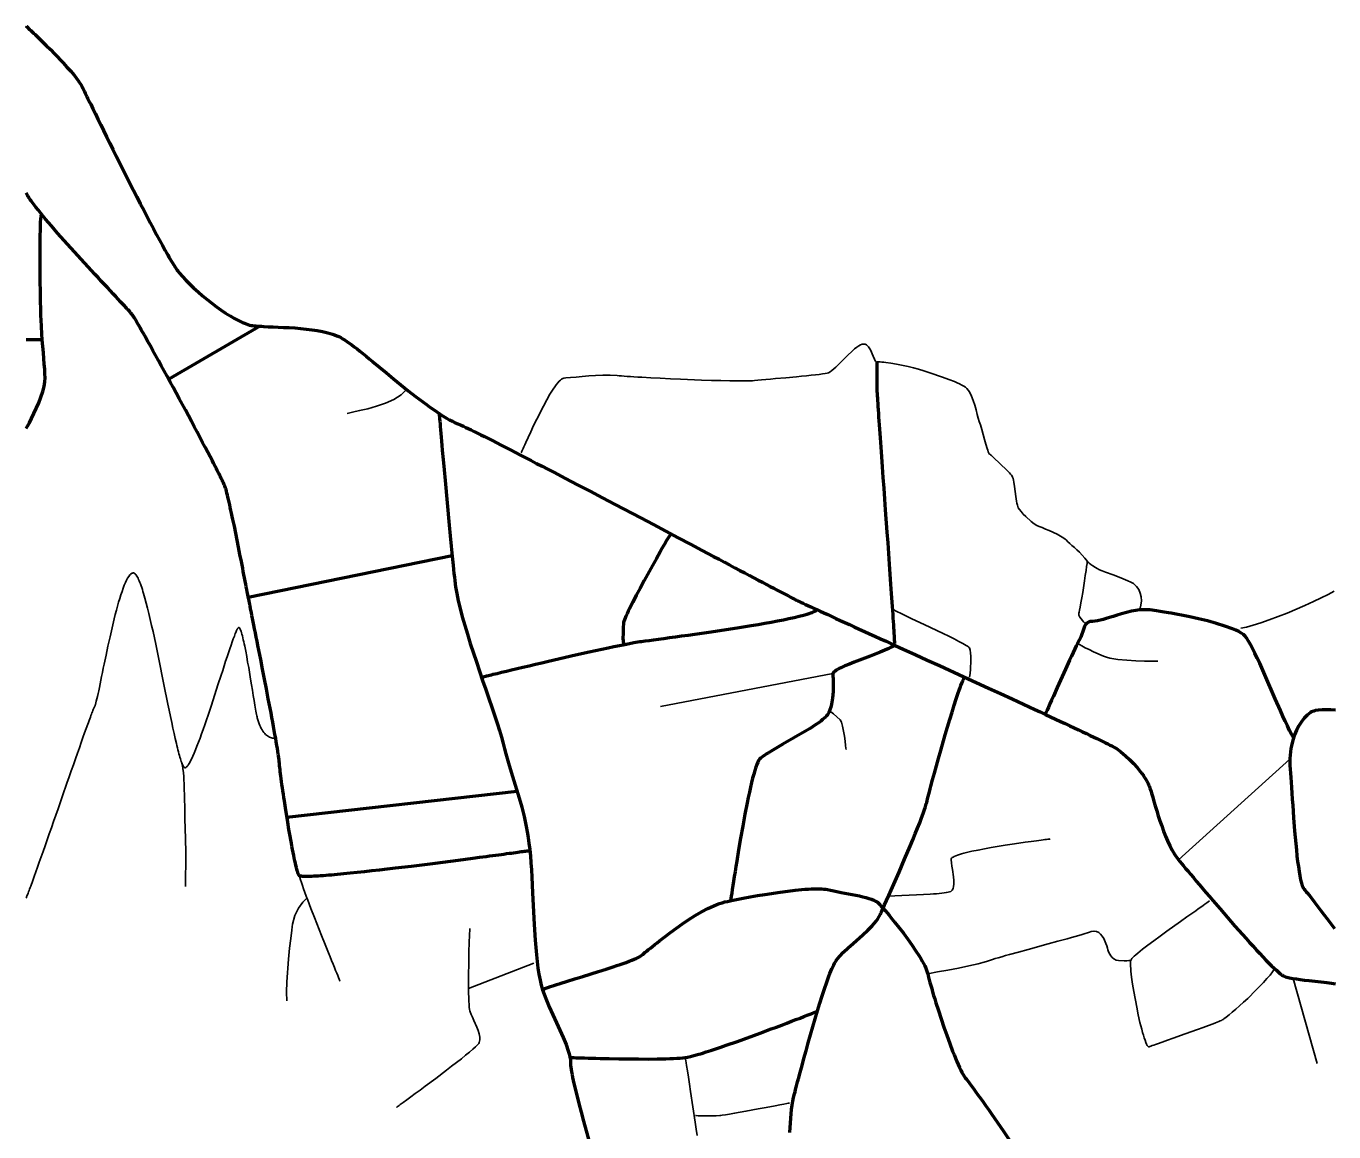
# Model space of a CAD drawing. Header units: inches. Extents: x 23 to 178, y 8 to 179.
# Drawn here: x 23.03 to 52.86, y 153.48 to 178.71 of the extents above; entities that cross this region are included whole.
import ezdxf

# ---------------------------------------------------------------- set-up
doc = ezdxf.new("R2010")
doc.units = ezdxf.units.IN
doc.header["$MEASUREMENT"] = 0
for name, color, linetype in [('Routes 2', 7, 'Continuous'), ('Routes 3', 7, 'Continuous'), ('Routes 4', 7, 'Continuous')]:
    doc.layers.add(name, color=color, linetype=linetype)

msp = doc.modelspace()

# ---------------------------------------------------------------- linework, layer by layer
at = {"layer": 'Routes 2', "color": 7, "lineweight": 106, "true_color": 0xffffff}
msp.add_lwpolyline([(32.451, 169.872), (32.452, 169.867), (32.453, 169.852), (32.455, 169.827), (32.458, 169.793), (32.462, 169.75), (32.466, 169.698), (32.472, 169.639), (32.477, 169.572), (32.484, 169.499), (32.491, 169.418), (32.498, 169.331), (32.506, 169.239), (32.515, 169.141), (32.524, 169.038), (32.543, 168.82), (32.564, 168.587), (32.586, 168.343), (32.632, 167.836), (32.679, 167.327), (32.702, 167.08), (32.725, 166.842), (32.748, 166.618), (32.769, 166.41), (32.779, 166.314), (32.789, 166.223), (32.798, 166.138), (32.807, 166.059), (32.825, 165.916), (32.852, 165.763), (32.887, 165.597), (32.93, 165.419), (32.98, 165.232), (33.036, 165.037), (33.097, 164.834), (33.162, 164.627), (33.3, 164.204), (33.443, 163.781), (33.514, 163.574), (33.584, 163.371), (33.651, 163.174), (33.714, 162.986), (33.773, 162.807), (33.826, 162.64), (33.874, 162.485), (33.914, 162.346), (33.945, 162.222), (33.973, 162.108), (34.032, 161.892), (34.093, 161.687), (34.156, 161.488), (34.279, 161.093), (34.337, 160.889), (34.391, 160.674), (34.44, 160.446), (34.462, 160.325), (34.483, 160.198), (34.501, 160.066), (34.517, 159.928), (34.532, 159.78), (34.545, 159.623), (34.556, 159.46), (34.566, 159.29), (34.584, 158.938), (34.62, 158.213), (34.642, 157.859), (34.655, 157.689), (34.67, 157.524), (34.687, 157.367), (34.706, 157.217), (34.728, 157.077), (34.753, 156.947), (34.781, 156.83), (34.812, 156.725), (34.884, 156.529), (34.962, 156.338), (35.045, 156.152), (35.128, 155.973), (35.208, 155.801), (35.282, 155.636), (35.346, 155.479), (35.398, 155.331), (35.418, 155.26), (35.433, 155.192), (35.444, 155.127), (35.449, 155.064), (35.451, 154.998), (35.456, 154.956), (35.462, 154.907), (35.472, 154.852), (35.483, 154.791), (35.496, 154.725), (35.512, 154.653), (35.548, 154.496), (35.59, 154.322), (35.638, 154.133), (35.691, 153.933), (35.747, 153.724), (35.806, 153.509), (35.927, 153.071)], dxfattribs=at)
at = {"layer": 'Routes 3', "color": 7, "lineweight": 70, "true_color": 0xffffff}
for points in [[(23.032, 178.708), (23.034, 178.706), (23.041, 178.699), (23.052, 178.689), (23.068, 178.674), (23.088, 178.656), (23.111, 178.634), (23.137, 178.608), (23.167, 178.58), (23.2, 178.549), (23.235, 178.515), (23.273, 178.479), (23.313, 178.44), (23.355, 178.399), (23.398, 178.357), (23.49, 178.267), (23.585, 178.172), (23.681, 178.074), (23.872, 177.874), (23.963, 177.776), (24.047, 177.682), (24.086, 177.636), (24.123, 177.592), (24.158, 177.55), (24.189, 177.509), (24.218, 177.471), (24.243, 177.434), (24.265, 177.401), (24.283, 177.37), (24.299, 177.34), (24.308, 177.322), (24.318, 177.3), (24.331, 177.275), (24.344, 177.248), (24.36, 177.217), (24.376, 177.183), (24.394, 177.146), (24.413, 177.107), (24.434, 177.065), (24.456, 177.021), (24.479, 176.974), (24.503, 176.925), (24.528, 176.873), (24.554, 176.82), (24.61, 176.706), (24.669, 176.585), (24.732, 176.458), (24.798, 176.324), (24.867, 176.185), (24.938, 176.041), (25.011, 175.893), (25.087, 175.743), (25.241, 175.434), (25.398, 175.122), (25.556, 174.811), (25.635, 174.658), (25.712, 174.508), (25.788, 174.361), (25.863, 174.219), (25.936, 174.081), (26.007, 173.948), (26.075, 173.822), (26.14, 173.703), (26.202, 173.592), (26.232, 173.539), (26.261, 173.489), (26.288, 173.441), (26.315, 173.395), (26.341, 173.352), (26.366, 173.311), (26.389, 173.273), (26.412, 173.238), (26.433, 173.206), (26.453, 173.176), (26.471, 173.15), (26.489, 173.126), (26.522, 173.084), (26.595, 172.998), (26.675, 172.911), (26.763, 172.822), (26.855, 172.733), (26.953, 172.644), (27.054, 172.556), (27.158, 172.47), (27.264, 172.387), (27.371, 172.308), (27.477, 172.232), (27.582, 172.162), (27.684, 172.098), (27.783, 172.04), (27.878, 171.99), (27.924, 171.967), (27.968, 171.947), (28.011, 171.93), (28.052, 171.914), (28.091, 171.901), (28.128, 171.89), (28.163, 171.882), (28.196, 171.877), (28.231, 171.873), (28.269, 171.869), (28.31, 171.866), (28.354, 171.863), (28.4, 171.86), (28.449, 171.857), (28.553, 171.852), (28.664, 171.848), (28.782, 171.843), (28.905, 171.837), (29.031, 171.83), (29.16, 171.822), (29.29, 171.812), (29.42, 171.799), (29.548, 171.783), (29.673, 171.764), (29.794, 171.741), (29.909, 171.714), (30.017, 171.682), (30.068, 171.664), (30.117, 171.645), (30.163, 171.625), (30.207, 171.603), (30.25, 171.578), (30.296, 171.55), (30.346, 171.516), (30.4, 171.479), (30.457, 171.437), (30.517, 171.392), (30.58, 171.344), (30.646, 171.292), (30.714, 171.238), (30.785, 171.181), (30.858, 171.122), (30.933, 171.06), (31.088, 170.932), (31.248, 170.8), (31.413, 170.664), (31.748, 170.392), (31.915, 170.261), (32.08, 170.134), (32.162, 170.074), (32.242, 170.016), (32.321, 169.96), (32.398, 169.908), (32.473, 169.858), (32.547, 169.811), (32.619, 169.768), (32.688, 169.729), (32.755, 169.693), (32.819, 169.662), (32.88, 169.636), (32.916, 169.621), (32.957, 169.602), (33.004, 169.58), (33.057, 169.555), (33.116, 169.527), (33.18, 169.496), (33.249, 169.462), (33.324, 169.425), (33.403, 169.386), (33.487, 169.344), (33.576, 169.299), (33.669, 169.252), (33.766, 169.202), (33.868, 169.15), (33.973, 169.097), (34.082, 169.041), (34.194, 168.983), (34.31, 168.923), (34.429, 168.862), (34.551, 168.798), (34.675, 168.734), (34.803, 168.668), (34.932, 168.6), (35.064, 168.531), (35.334, 168.39), (35.611, 168.245), (35.894, 168.097), (36.18, 167.946), (36.47, 167.794), (37.05, 167.488), (37.339, 167.336), (37.625, 167.185), (37.906, 167.036), (38.181, 166.89), (38.449, 166.749), (38.58, 166.679), (38.709, 166.611), (38.835, 166.545), (38.958, 166.479), (39.078, 166.416), (39.196, 166.354), (39.31, 166.293), (39.421, 166.235), (39.528, 166.178), (39.631, 166.124), (39.73, 166.071), (39.826, 166.021), (39.917, 165.973), (40.003, 165.927), (40.085, 165.884), (40.162, 165.844), (40.234, 165.806), (40.301, 165.771), (40.362, 165.739), (40.418, 165.709), (40.468, 165.683), (40.512, 165.66), (40.55, 165.641), (40.582, 165.624), (40.608, 165.611), (40.635, 165.598), (40.669, 165.582), (40.709, 165.563), (40.754, 165.541), (40.806, 165.517), (40.863, 165.49), (40.926, 165.461), (40.994, 165.43), (41.067, 165.396), (41.145, 165.36), (41.227, 165.322), (41.314, 165.282), (41.405, 165.24), (41.501, 165.196), (41.6, 165.151), (41.704, 165.103), (41.81, 165.054), (41.921, 165.004), (42.034, 164.952), (42.151, 164.899), (42.27, 164.844), (42.392, 164.789), (42.517, 164.732), (42.644, 164.674), (42.773, 164.615), (43.037, 164.495), (43.307, 164.371), (43.582, 164.246), (43.861, 164.119), (44.422, 163.862), (44.702, 163.734), (44.98, 163.607), (45.253, 163.481), (45.522, 163.358), (45.783, 163.237), (45.911, 163.178), (46.037, 163.12), (46.16, 163.063), (46.28, 163.007), (46.398, 162.953), (46.513, 162.899), (46.624, 162.847), (46.732, 162.797), (46.837, 162.748), (46.938, 162.701), (47.035, 162.655), (47.128, 162.611), (47.217, 162.569), (47.301, 162.529), (47.381, 162.49), (47.456, 162.454), (47.526, 162.421), (47.59, 162.389), (47.65, 162.36), (47.703, 162.333), (47.751, 162.308), (47.794, 162.286), (47.83, 162.267), (47.859, 162.251), (47.883, 162.237), (47.899, 162.226), (48.004, 162.149), (48.105, 162.064), (48.201, 161.976), (48.291, 161.884), (48.374, 161.792), (48.448, 161.7), (48.482, 161.655), (48.514, 161.611), (48.543, 161.568), (48.57, 161.526), (48.593, 161.485), (48.614, 161.447), (48.624, 161.428), (48.633, 161.406), (48.643, 161.38), (48.654, 161.352), (48.665, 161.32), (48.677, 161.285), (48.689, 161.247), (48.701, 161.206), (48.714, 161.163), (48.728, 161.118), (48.756, 161.021), (48.787, 160.918), (48.82, 160.809), (48.855, 160.695), (48.892, 160.58), (48.932, 160.463), (48.975, 160.346), (49.019, 160.231), (49.067, 160.119), (49.117, 160.011), (49.17, 159.91), (49.225, 159.816), (49.254, 159.772), (49.283, 159.731), (49.314, 159.692), (49.346, 159.652), (49.385, 159.605), (49.429, 159.552), (49.479, 159.493), (49.533, 159.428), (49.592, 159.358), (49.655, 159.284), (49.721, 159.205), (49.791, 159.122), (49.865, 159.035), (49.94, 158.946), (50.019, 158.854), (50.099, 158.76), (50.264, 158.568), (50.604, 158.178), (50.773, 157.987), (50.856, 157.894), (50.937, 157.804), (51.017, 157.716), (51.095, 157.631), (51.17, 157.551), (51.242, 157.474), (51.311, 157.402), (51.376, 157.335), (51.438, 157.273), (51.495, 157.217), (51.548, 157.168), (51.596, 157.125), (51.638, 157.09), (51.657, 157.075), (51.675, 157.062), (51.691, 157.051), (51.706, 157.042), (51.731, 157.031), (51.756, 157.022), (51.785, 157.014), (51.816, 157.006), (51.849, 156.998), (51.923, 156.984), (52.005, 156.971), (52.094, 156.959), (52.189, 156.947), (52.287, 156.936), (52.493, 156.914), (52.701, 156.889), (52.802, 156.875), (52.9, 156.86)], [(34.521, 159.895), (34.519, 159.894), (34.512, 159.893), (34.502, 159.892), (34.488, 159.89), (34.47, 159.888), (34.448, 159.885), (34.422, 159.881), (34.393, 159.877), (34.361, 159.873), (34.325, 159.868), (34.286, 159.862), (34.244, 159.857), (34.198, 159.85), (34.15, 159.844), (34.099, 159.837), (34.045, 159.83), (33.988, 159.822), (33.929, 159.814), (33.867, 159.806), (33.803, 159.797), (33.737, 159.788), (33.669, 159.779), (33.598, 159.77), (33.526, 159.76), (33.451, 159.75), (33.375, 159.74), (33.218, 159.719), (33.054, 159.698), (32.886, 159.676), (32.713, 159.654), (32.536, 159.631), (32.357, 159.608), (32.176, 159.586), (31.81, 159.54), (31.446, 159.497), (31.267, 159.475), (31.09, 159.455), (30.916, 159.435), (30.747, 159.417), (30.583, 159.399), (30.425, 159.383), (30.348, 159.375), (30.273, 159.368), (30.2, 159.36), (30.129, 159.354), (30.06, 159.348), (29.993, 159.342), (29.928, 159.336), (29.866, 159.331), (29.806, 159.327), (29.749, 159.323), (29.694, 159.319), (29.642, 159.316), (29.593, 159.313), (29.547, 159.311), (29.504, 159.31), (29.464, 159.309), (29.427, 159.308), (29.393, 159.308), (29.363, 159.309), (29.337, 159.31), (29.314, 159.313), (29.295, 159.315), (29.28, 159.319), (29.268, 159.323), (29.261, 159.327), (29.257, 159.333), (29.248, 159.349), (29.239, 159.37), (29.229, 159.398), (29.219, 159.431), (29.208, 159.469), (29.197, 159.512), (29.185, 159.56), (29.173, 159.611), (29.161, 159.667), (29.148, 159.727), (29.135, 159.79), (29.122, 159.856), (29.108, 159.925), (29.095, 159.997), (29.081, 160.071), (29.067, 160.147), (29.053, 160.225), (29.026, 160.384), (28.998, 160.547), (28.946, 160.875), (28.921, 161.035), (28.909, 161.113), (28.898, 161.189), (28.887, 161.263), (28.877, 161.335), (28.867, 161.405), (28.858, 161.472), (28.849, 161.535), (28.841, 161.596), (28.834, 161.652), (28.828, 161.705), (28.822, 161.753), (28.817, 161.797), (28.813, 161.836), (28.81, 161.87), (28.808, 161.898), (28.806, 161.924), (28.805, 161.94), (28.803, 161.957), (28.801, 161.977), (28.798, 161.998), (28.795, 162.021), (28.791, 162.045), (28.787, 162.072), (28.783, 162.1), (28.774, 162.161), (28.763, 162.228), (28.751, 162.3), (28.737, 162.378), (28.723, 162.461), (28.707, 162.548), (28.691, 162.639), (28.673, 162.734), (28.655, 162.833), (28.636, 162.935), (28.617, 163.039), (28.596, 163.146), (28.555, 163.365), (28.512, 163.588), (28.468, 163.814), (28.424, 164.038), (28.381, 164.259), (28.36, 164.366), (28.339, 164.472), (28.319, 164.575), (28.299, 164.675), (28.279, 164.772), (28.261, 164.866), (28.243, 164.955), (28.226, 165.04), (28.21, 165.12), (28.195, 165.196), (28.181, 165.265), (28.168, 165.329), (28.157, 165.387), (28.151, 165.413), (28.147, 165.438), (28.142, 165.461), (28.138, 165.482), (28.134, 165.502), (28.13, 165.519), (28.123, 165.554), (28.115, 165.594), (28.107, 165.639), (28.097, 165.687), (28.087, 165.739), (28.076, 165.795), (28.065, 165.854), (28.053, 165.916), (28.04, 165.981), (28.027, 166.049), (28.014, 166.119), (28, 166.192), (27.985, 166.266), (27.971, 166.342), (27.94, 166.498), (27.909, 166.658), (27.877, 166.82), (27.844, 166.982), (27.812, 167.142), (27.78, 167.299), (27.748, 167.45), (27.733, 167.523), (27.718, 167.594), (27.703, 167.662), (27.688, 167.728), (27.674, 167.791), (27.661, 167.852), (27.647, 167.908), (27.635, 167.962), (27.623, 168.011), (27.611, 168.057), (27.6, 168.098), (27.59, 168.135), (27.58, 168.167), (27.571, 168.194), (27.563, 168.217), (27.557, 168.231), (27.55, 168.247), (27.542, 168.265), (27.532, 168.286), (27.521, 168.309), (27.509, 168.334), (27.496, 168.362), (27.481, 168.391), (27.466, 168.423), (27.449, 168.456), (27.431, 168.492), (27.412, 168.529), (27.392, 168.569), (27.372, 168.609), (27.35, 168.652), (27.327, 168.696), (27.303, 168.742), (27.279, 168.789), (27.228, 168.888), (27.173, 168.992), (27.116, 169.1), (27.057, 169.213), (26.995, 169.33), (26.932, 169.45), (26.866, 169.573), (26.8, 169.698), (26.663, 169.953), (26.524, 170.211), (26.385, 170.469), (26.315, 170.596), (26.247, 170.722), (26.179, 170.845), (26.113, 170.966), (26.048, 171.084), (25.985, 171.199), (25.924, 171.309), (25.865, 171.415), (25.809, 171.515), (25.756, 171.611), (25.73, 171.656), (25.705, 171.7), (25.681, 171.742), (25.658, 171.782), (25.636, 171.821), (25.615, 171.858), (25.594, 171.893), (25.575, 171.926), (25.557, 171.957), (25.54, 171.986), (25.523, 172.013), (25.508, 172.038), (25.495, 172.06), (25.482, 172.08), (25.471, 172.098), (25.46, 172.113), (25.452, 172.126), (25.444, 172.136), (25.43, 172.153), (25.422, 172.163), (25.411, 172.175), (25.4, 172.188), (25.387, 172.203), (25.372, 172.218), (25.356, 172.236), (25.339, 172.255), (25.321, 172.275), (25.301, 172.296), (25.281, 172.318), (25.236, 172.367), (25.186, 172.42), (25.133, 172.477), (25.076, 172.538), (25.016, 172.603), (24.952, 172.671), (24.886, 172.743), (24.817, 172.817), (24.746, 172.893), (24.673, 172.972), (24.598, 173.053), (24.522, 173.135), (24.445, 173.219), (24.288, 173.39), (24.131, 173.562), (23.975, 173.735), (23.823, 173.905), (23.75, 173.989), (23.678, 174.071), (23.608, 174.151), (23.541, 174.229), (23.476, 174.305), (23.415, 174.379), (23.357, 174.449), (23.302, 174.516), (23.252, 174.58), (23.205, 174.641), (23.163, 174.697), (23.144, 174.723), (23.126, 174.749), (23.109, 174.773), (23.094, 174.796), (23.08, 174.818), (23.067, 174.838), (23.056, 174.858), (23.046, 174.876), (23.038, 174.892), (23.032, 174.908)], [(23.032, 169.527), (23.064, 169.582), (23.106, 169.661), (23.156, 169.758), (23.21, 169.87), (23.319, 170.118), (23.368, 170.247), (23.41, 170.371), (23.442, 170.488), (23.46, 170.593), (23.464, 170.683), (23.461, 170.778), (23.455, 170.883), (23.446, 170.998), (23.436, 171.123), (23.424, 171.255), (23.4, 171.541), (23.38, 171.851), (23.372, 172.012), (23.369, 172.095), (23.367, 172.186), (23.364, 172.287), (23.361, 172.397), (23.357, 172.639), (23.353, 172.9), (23.35, 173.171), (23.349, 173.441), (23.35, 173.7), (23.353, 173.938), (23.355, 174.046), (23.359, 174.144), (23.362, 174.233), (23.367, 174.309), (23.372, 174.373), (23.379, 174.422)], [(28.359, 171.862), (26.284, 170.654)], [(23.032, 171.559), (23.399, 171.559)], [(42.844, 164.625), (42.842, 164.659), (42.841, 164.698), (42.839, 164.744), (42.836, 164.794), (42.833, 164.851), (42.829, 164.912), (42.825, 164.978), (42.821, 165.049), (42.816, 165.125), (42.811, 165.205), (42.805, 165.289), (42.799, 165.378), (42.793, 165.47), (42.787, 165.565), (42.78, 165.664), (42.773, 165.766), (42.765, 165.872), (42.758, 165.979), (42.75, 166.09), (42.742, 166.203), (42.734, 166.318), (42.725, 166.435), (42.708, 166.674), (42.69, 166.919), (42.672, 167.167), (42.635, 167.67), (42.617, 167.92), (42.599, 168.169), (42.581, 168.413), (42.563, 168.651), (42.555, 168.768), (42.547, 168.882), (42.539, 168.995), (42.531, 169.105), (42.523, 169.212), (42.515, 169.316), (42.508, 169.418), (42.501, 169.516), (42.495, 169.611), (42.488, 169.702), (42.482, 169.789), (42.477, 169.873), (42.471, 169.952), (42.466, 170.026), (42.462, 170.097), (42.458, 170.162), (42.454, 170.222), (42.451, 170.277), (42.448, 170.327), (42.445, 170.371), (42.444, 170.409), (42.442, 170.441), (42.441, 170.467), (42.441, 170.486), (42.441, 170.529), (42.441, 170.574), (42.441, 170.667), (42.441, 170.76), (42.441, 170.806), (42.441, 170.849), (42.441, 170.89), (42.441, 170.927), (42.441, 170.961), (42.441, 170.99), (42.441, 171.013), (42.441, 171.031), (42.441, 171.042), (42.441, 171.046)], [(37.738, 167.125), (37.719, 167.097), (37.696, 167.062), (37.669, 167.02), (37.639, 166.971), (37.606, 166.915), (37.571, 166.855), (37.532, 166.789), (37.492, 166.719), (37.406, 166.567), (37.315, 166.404), (37.128, 166.061), (37.036, 165.889), (36.949, 165.723), (36.868, 165.567), (36.797, 165.425), (36.766, 165.361), (36.738, 165.302), (36.713, 165.248), (36.693, 165.201), (36.676, 165.161), (36.664, 165.128), (36.656, 165.103), (36.653, 165.086), (36.651, 164.979), (36.646, 164.859), (36.645, 164.739), (36.653, 164.625)], [(28.099, 165.681), (32.746, 166.634)], [(33.418, 163.855), (33.42, 163.855), (33.426, 163.857), (33.437, 163.859), (33.45, 163.863), (33.468, 163.867), (33.489, 163.872), (33.514, 163.879), (33.543, 163.885), (33.574, 163.893), (33.609, 163.902), (33.647, 163.911), (33.687, 163.921), (33.777, 163.943), (33.877, 163.967), (33.987, 163.993), (34.105, 164.022), (34.231, 164.052), (34.364, 164.084), (34.503, 164.117), (34.647, 164.151), (34.795, 164.186), (34.946, 164.221), (35.565, 164.364), (35.871, 164.433), (36.019, 164.466), (36.164, 164.497), (36.303, 164.527), (36.437, 164.555), (36.564, 164.581), (36.684, 164.605), (36.795, 164.626), (36.896, 164.645), (36.987, 164.66), (37.029, 164.667), (37.067, 164.672), (37.106, 164.678), (37.148, 164.684), (37.239, 164.696), (37.342, 164.71), (37.454, 164.725), (37.575, 164.742), (37.704, 164.759), (37.84, 164.778), (37.983, 164.797), (38.132, 164.818), (38.284, 164.839), (38.441, 164.861), (38.601, 164.884), (39.251, 164.981), (39.572, 165.032), (39.728, 165.059), (39.88, 165.085), (40.027, 165.111), (40.168, 165.138), (40.303, 165.165), (40.43, 165.191), (40.55, 165.218), (40.66, 165.244), (40.76, 165.271), (40.849, 165.296), (40.889, 165.309), (40.926, 165.322), (40.96, 165.335), (40.991, 165.347), (41.018, 165.36), (41.042, 165.372), (41.063, 165.384), (41.079, 165.396)], [(51.939, 162.48), (51.896, 162.555), (51.85, 162.643), (51.801, 162.742), (51.749, 162.852), (51.695, 162.97), (51.639, 163.096), (51.522, 163.362), (51.284, 163.912), (51.168, 164.172), (51.112, 164.293), (51.058, 164.405), (51.007, 164.508), (50.958, 164.6), (50.913, 164.678), (50.871, 164.743), (50.833, 164.792), (50.795, 164.827), (50.748, 164.861), (50.689, 164.895), (50.622, 164.928), (50.546, 164.96), (50.374, 165.023), (50.182, 165.083), (49.979, 165.138), (49.773, 165.188), (49.572, 165.233), (49.385, 165.271), (49.3, 165.288), (49.221, 165.302), (49.15, 165.315), (49.088, 165.325), (48.988, 165.341), (48.898, 165.357), (48.816, 165.371), (48.663, 165.391), (48.51, 165.395), (48.428, 165.39), (48.339, 165.378), (48.24, 165.358), (48.13, 165.331), (48.019, 165.3), (47.918, 165.27), (47.826, 165.242), (47.742, 165.216), (47.665, 165.192), (47.595, 165.172), (47.469, 165.14), (47.357, 165.125), (47.304, 165.123), (47.26, 165.112), (47.224, 165.088), (47.196, 165.054), (47.173, 165.013), (47.154, 164.966), (47.089, 164.766), (47.066, 164.723), (47.053, 164.703), (47.035, 164.672), (47.011, 164.627), (46.982, 164.569), (46.949, 164.501), (46.912, 164.422), (46.872, 164.336), (46.83, 164.243), (46.738, 164.041), (46.549, 163.618), (46.461, 163.42), (46.42, 163.328), (46.382, 163.245), (46.348, 163.169), (46.318, 163.104), (46.293, 163.051), (46.274, 163.01)], [(42.844, 164.583), (42.816, 164.566), (42.784, 164.548), (42.748, 164.53), (42.707, 164.511), (42.615, 164.47), (42.512, 164.427), (42.399, 164.383), (42.281, 164.337), (42.039, 164.245), (41.921, 164.199), (41.809, 164.154), (41.707, 164.111), (41.616, 164.07), (41.576, 164.05), (41.54, 164.032), (41.509, 164.014), (41.482, 163.996), (41.461, 163.98), (41.445, 163.965), (41.436, 163.951), (41.432, 163.938), (41.433, 163.909), (41.434, 163.871), (41.436, 163.825), (41.438, 163.773), (41.439, 163.715), (41.44, 163.652), (41.437, 163.518), (41.425, 163.377), (41.402, 163.237), (41.385, 163.171), (41.364, 163.109), (41.339, 163.05), (41.308, 162.998), (41.289, 162.972), (41.264, 162.945), (41.234, 162.917), (41.199, 162.887), (41.16, 162.856), (41.117, 162.825), (41.02, 162.758), (40.912, 162.688), (40.795, 162.617), (40.544, 162.471), (40.293, 162.328), (40.174, 162.259), (40.063, 162.194), (39.963, 162.133), (39.918, 162.105), (39.877, 162.077), (39.84, 162.052), (39.807, 162.027), (39.78, 162.005), (39.758, 161.984), (39.738, 161.958), (39.717, 161.918), (39.695, 161.867), (39.673, 161.804), (39.65, 161.73), (39.626, 161.646), (39.602, 161.554), (39.577, 161.454), (39.552, 161.346), (39.527, 161.232), (39.502, 161.112), (39.477, 160.987), (39.426, 160.727), (39.377, 160.457), (39.329, 160.185), (39.283, 159.916), (39.24, 159.658), (39.22, 159.535), (39.201, 159.417), (39.183, 159.305), (39.166, 159.199), (39.151, 159.102), (39.137, 159.012), (39.124, 158.932), (39.113, 158.862), (39.104, 158.803), (39.096, 158.755)], [(40.451, 153.466), (40.462, 153.686), (40.478, 153.896), (40.49, 153.996), (40.503, 154.092), (40.518, 154.184), (40.536, 154.27), (40.557, 154.352), (40.569, 154.398), (40.582, 154.448), (40.597, 154.503), (40.613, 154.562), (40.629, 154.626), (40.647, 154.693), (40.686, 154.837), (40.728, 154.994), (40.773, 155.16), (40.821, 155.334), (40.871, 155.514), (40.922, 155.697), (41.029, 156.064), (41.083, 156.245), (41.136, 156.421), (41.19, 156.589), (41.242, 156.748), (41.292, 156.896), (41.317, 156.965), (41.341, 157.031), (41.365, 157.092), (41.388, 157.149), (41.41, 157.202), (41.431, 157.25), (41.452, 157.294), (41.471, 157.332), (41.49, 157.364), (41.508, 157.391), (41.544, 157.439), (41.585, 157.487), (41.678, 157.584), (41.781, 157.681), (41.892, 157.78), (42.119, 157.98), (42.228, 158.082), (42.328, 158.185), (42.374, 158.236), (42.416, 158.288), (42.454, 158.341), (42.487, 158.393), (42.515, 158.446), (42.528, 158.472), (42.541, 158.503), (42.557, 158.537), (42.574, 158.575), (42.593, 158.617), (42.613, 158.663), (42.658, 158.764), (42.708, 158.876), (42.762, 158.999), (42.82, 159.13), (42.88, 159.268), (42.942, 159.411), (43.069, 159.705), (43.194, 159.999), (43.254, 160.142), (43.311, 160.28), (43.364, 160.411), (43.413, 160.534), (43.456, 160.647), (43.494, 160.748), (43.51, 160.793), (43.525, 160.835), (43.537, 160.873), (43.548, 160.908), (43.563, 160.966), (43.572, 160.999), (43.582, 161.038), (43.593, 161.082), (43.606, 161.131), (43.62, 161.185), (43.636, 161.243), (43.652, 161.305), (43.67, 161.371), (43.708, 161.514), (43.75, 161.668), (43.795, 161.832), (43.843, 162.004), (43.892, 162.18), (43.995, 162.539), (44.047, 162.716), (44.099, 162.89), (44.15, 163.057), (44.2, 163.215), (44.247, 163.363), (44.27, 163.432), (44.292, 163.497), (44.314, 163.558), (44.335, 163.616), (44.354, 163.668), (44.373, 163.716), (44.391, 163.759), (44.408, 163.797), (44.423, 163.829), (44.437, 163.855)], [(52.897, 163.101), (52.787, 163.109), (52.684, 163.113), (52.589, 163.111), (52.504, 163.105), (52.431, 163.093), (52.399, 163.084), (52.37, 163.075), (52.345, 163.063), (52.324, 163.05), (52.252, 162.988), (52.183, 162.918), (52.119, 162.838), (52.06, 162.748), (52.007, 162.649), (51.96, 162.541), (51.921, 162.422), (51.89, 162.293), (51.879, 162.225), (51.869, 162.154), (51.862, 162.08), (51.858, 162.003), (51.856, 161.924), (51.858, 161.843), (51.862, 161.758), (51.869, 161.669), (51.877, 161.569), (51.885, 161.459), (51.893, 161.339), (51.902, 161.211), (51.911, 161.076), (51.921, 160.936), (51.942, 160.646), (51.965, 160.35), (51.99, 160.058), (52.004, 159.918), (52.018, 159.783), (52.033, 159.654), (52.049, 159.534), (52.065, 159.422), (52.082, 159.321), (52.101, 159.232), (52.119, 159.157), (52.129, 159.124), (52.139, 159.095), (52.15, 159.071), (52.16, 159.05), (52.182, 159.02), (52.196, 159.004), (52.212, 158.985), (52.231, 158.962), (52.252, 158.936), (52.3, 158.876), (52.356, 158.804), (52.418, 158.724), (52.486, 158.635), (52.558, 158.541), (52.634, 158.441), (52.713, 158.338), (52.873, 158.126)], [(28.979, 160.665), (34.228, 161.259)], [(34.81, 156.733), (34.866, 156.753), (34.927, 156.775), (34.993, 156.798), (35.064, 156.821), (35.138, 156.846), (35.215, 156.87), (35.378, 156.922), (35.55, 156.975), (35.727, 157.03), (36.084, 157.141), (36.258, 157.195), (36.424, 157.249), (36.503, 157.275), (36.579, 157.301), (36.651, 157.326), (36.72, 157.35), (36.784, 157.374), (36.843, 157.397), (36.898, 157.419), (36.946, 157.44), (36.989, 157.46), (37.025, 157.479), (37.054, 157.497), (37.077, 157.513), (37.098, 157.531), (37.124, 157.553), (37.154, 157.579), (37.189, 157.608), (37.228, 157.641), (37.271, 157.676), (37.318, 157.714), (37.368, 157.755), (37.422, 157.797), (37.478, 157.841), (37.598, 157.935), (37.727, 158.032), (37.863, 158.131), (38.005, 158.229), (38.149, 158.326), (38.294, 158.417), (38.438, 158.502), (38.58, 158.577), (38.649, 158.611), (38.716, 158.641), (38.782, 158.668), (38.846, 158.692), (38.908, 158.711), (38.968, 158.727), (39.028, 158.74), (39.092, 158.754), (39.16, 158.769), (39.231, 158.783), (39.383, 158.813), (39.543, 158.842), (39.711, 158.872), (39.884, 158.901), (40.233, 158.953), (40.404, 158.975), (40.569, 158.994), (40.727, 159.01), (40.802, 159.016), (40.874, 159.021), (40.943, 159.024), (41.009, 159.027), (41.07, 159.028), (41.127, 159.027), (41.18, 159.025), (41.228, 159.021), (41.271, 159.016), (41.308, 159.009), (41.38, 158.993), (41.457, 158.978), (41.62, 158.946), (41.958, 158.881), (42.038, 158.864), (42.115, 158.846), (42.187, 158.828), (42.254, 158.81), (42.313, 158.79), (42.365, 158.77), (42.408, 158.749), (42.441, 158.727), (42.457, 158.713), (42.477, 158.693), (42.502, 158.668), (42.529, 158.638), (42.561, 158.604), (42.595, 158.565), (42.632, 158.523), (42.672, 158.476), (42.713, 158.427), (42.757, 158.374), (42.849, 158.261), (42.945, 158.139), (43.042, 158.012), (43.139, 157.881), (43.232, 157.75), (43.32, 157.621), (43.401, 157.496), (43.437, 157.436), (43.471, 157.378), (43.501, 157.322), (43.528, 157.269), (43.551, 157.219), (43.571, 157.172), (43.586, 157.129), (43.596, 157.09), (43.605, 157.049), (43.617, 157.002), (43.631, 156.948), (43.647, 156.887), (43.665, 156.822), (43.686, 156.751), (43.708, 156.676), (43.731, 156.597), (43.757, 156.514), (43.783, 156.428), (43.84, 156.248), (43.901, 156.062), (43.965, 155.873), (44.03, 155.685), (44.097, 155.502), (44.163, 155.327), (44.196, 155.244), (44.228, 155.165), (44.259, 155.09), (44.29, 155.02), (44.32, 154.954), (44.349, 154.894), (44.377, 154.84), (44.404, 154.793), (44.429, 154.752), (44.453, 154.719), (44.479, 154.686), (44.51, 154.644), (44.547, 154.595), (44.589, 154.538), (44.636, 154.475), (44.686, 154.406), (44.74, 154.331), (44.798, 154.251), (44.858, 154.166), (44.921, 154.078), (44.986, 153.986), (45.052, 153.891), (45.188, 153.696), (45.326, 153.495), (45.462, 153.293)], [(35.435, 155.179), (35.441, 155.179), (35.459, 155.178), (35.487, 155.177), (35.526, 155.176), (35.574, 155.174), (35.632, 155.173), (35.697, 155.171), (35.77, 155.168), (35.85, 155.166), (35.937, 155.164), (36.029, 155.161), (36.126, 155.159), (36.227, 155.157), (36.331, 155.155), (36.549, 155.151), (36.997, 155.146), (37.217, 155.145), (37.427, 155.147), (37.527, 155.149), (37.623, 155.151), (37.713, 155.154), (37.798, 155.157), (37.876, 155.162), (37.947, 155.167), (38.01, 155.172), (38.065, 155.179), (38.12, 155.189), (38.187, 155.204), (38.263, 155.223), (38.348, 155.246), (38.441, 155.274), (38.542, 155.305), (38.649, 155.339), (38.762, 155.376), (38.88, 155.416), (39.001, 155.458), (39.254, 155.546), (39.773, 155.735), (40.026, 155.83), (40.148, 155.875), (40.267, 155.92), (40.38, 155.963), (40.488, 156.005), (40.589, 156.043), (40.684, 156.08), (40.77, 156.113), (40.847, 156.143), (40.915, 156.169), (40.972, 156.192), (41.018, 156.21), (41.036, 156.217), (41.051, 156.223), (41.063, 156.228), (41.072, 156.231), (41.077, 156.233), (41.079, 156.234)]]:
    msp.add_lwpolyline(points, dxfattribs=at)
at = {"layer": 'Routes 4', "color": 7, "lineweight": 35, "true_color": 0xffffff}
for points in [[(47.237, 166.495), (47.18, 166.573), (47.12, 166.643), (47.059, 166.705), (46.999, 166.762), (46.94, 166.814), (46.884, 166.861), (46.834, 166.905), (46.791, 166.946), (46.752, 166.987), (46.727, 167.008), (46.698, 167.029), (46.627, 167.073), (46.545, 167.117), (46.367, 167.2), (46.281, 167.236), (46.204, 167.267), (46.14, 167.291), (46.082, 167.318), (46.02, 167.357), (45.956, 167.406), (45.831, 167.52), (45.775, 167.578), (45.726, 167.632), (45.688, 167.679), (45.661, 167.718), (45.65, 167.747), (45.64, 167.783), (45.63, 167.825), (45.622, 167.872), (45.606, 167.978), (45.591, 168.091), (45.576, 168.203), (45.559, 168.305), (45.55, 168.349), (45.541, 168.388), (45.53, 168.42), (45.518, 168.445), (45.504, 168.464), (45.485, 168.487), (45.46, 168.514), (45.431, 168.545), (45.363, 168.614), (45.287, 168.688), (45.209, 168.762), (45.136, 168.83), (45.103, 168.86), (45.073, 168.887), (45.047, 168.91), (45.026, 168.928), (45.011, 168.941), (45, 168.951), (44.989, 168.969), (44.977, 168.996), (44.964, 169.031), (44.95, 169.072), (44.921, 169.169), (44.89, 169.279), (44.859, 169.395), (44.829, 169.508), (44.799, 169.609), (44.785, 169.654), (44.772, 169.692), (44.748, 169.764), (44.723, 169.852), (44.697, 169.952), (44.668, 170.059), (44.634, 170.166), (44.594, 170.269), (44.546, 170.362), (44.518, 170.403), (44.487, 170.439), (44.454, 170.469), (44.417, 170.495), (44.374, 170.52), (44.324, 170.546), (44.269, 170.572), (44.209, 170.598), (44.077, 170.65), (43.936, 170.702), (43.646, 170.799), (43.509, 170.842), (43.386, 170.881), (43.272, 170.915), (43.147, 170.947), (42.883, 170.999), (42.757, 171.019), (42.643, 171.034), (42.593, 171.04), (42.548, 171.044), (42.508, 171.047), (42.476, 171.048), (42.452, 171.047), (42.435, 171.046), (42.42, 171.051), (42.407, 171.065), (42.393, 171.085), (42.379, 171.112), (42.352, 171.177), (42.287, 171.325), (42.246, 171.39), (42.222, 171.416), (42.196, 171.437), (42.168, 171.451), (42.137, 171.456), (42.103, 171.453), (42.064, 171.439), (42.021, 171.415), (41.975, 171.382), (41.925, 171.343), (41.874, 171.297), (41.766, 171.195), (41.656, 171.085), (41.55, 170.979), (41.5, 170.93), (41.452, 170.887), (41.408, 170.85), (41.367, 170.821), (41.331, 170.8), (41.3, 170.79), (41.256, 170.782), (41.197, 170.773), (41.122, 170.764), (41.035, 170.754), (40.938, 170.743), (40.832, 170.732), (40.719, 170.721), (40.601, 170.71), (40.359, 170.688), (40.121, 170.666), (40.008, 170.656), (39.902, 170.646), (39.805, 170.637), (39.719, 170.629), (39.644, 170.621), (39.601, 170.618), (39.549, 170.616), (39.489, 170.614), (39.421, 170.613), (39.345, 170.613), (39.263, 170.614), (39.175, 170.615), (39.081, 170.616), (38.879, 170.621), (38.661, 170.627), (38.433, 170.635), (37.96, 170.654), (37.725, 170.665), (37.496, 170.676), (37.279, 170.687), (37.077, 170.698), (36.983, 170.704), (36.895, 170.709), (36.813, 170.714), (36.738, 170.719), (36.67, 170.724), (36.61, 170.729), (36.558, 170.733), (36.514, 170.736), (36.35, 170.746), (36.184, 170.747), (36.021, 170.741), (35.864, 170.731), (35.714, 170.718), (35.575, 170.704), (35.451, 170.692), (35.343, 170.682), (35.296, 170.679), (35.272, 170.672), (35.246, 170.658), (35.218, 170.635), (35.188, 170.606), (35.157, 170.57), (35.124, 170.529), (35.089, 170.481), (35.054, 170.429), (34.98, 170.312), (34.905, 170.18), (34.828, 170.039), (34.677, 169.743), (34.606, 169.596), (34.54, 169.456), (34.481, 169.326), (34.428, 169.211), (34.406, 169.16), (34.385, 169.114), (34.368, 169.074), (34.353, 169.04), (34.341, 169.013), (34.332, 168.992), (34.327, 168.98), (34.325, 168.976)], [(30.35, 169.872), (30.473, 169.901), (30.635, 169.936), (30.824, 169.98), (31.025, 170.036), (31.228, 170.106), (31.418, 170.192), (31.583, 170.297), (31.71, 170.422)], [(48.432, 165.396), (48.459, 165.497), (48.47, 165.595), (48.465, 165.688), (48.445, 165.775), (48.41, 165.855), (48.361, 165.926), (48.331, 165.958), (48.288, 165.99), (48.231, 166.022), (48.162, 166.056), (47.999, 166.123), (47.822, 166.19), (47.652, 166.252), (47.576, 166.281), (47.511, 166.308), (47.458, 166.333), (47.42, 166.356), (47.36, 166.396), (47.313, 166.429), (47.279, 166.456), (47.256, 166.476), (47.242, 166.489), (47.237, 166.495), (47.236, 166.488), (47.233, 166.473), (47.23, 166.449), (47.22, 166.38), (47.206, 166.286), (47.189, 166.175), (47.171, 166.051), (47.13, 165.791), (47.11, 165.665), (47.091, 165.552), (47.074, 165.455), (47.059, 165.381), (47.048, 165.336), (47.042, 165.314), (47.044, 165.269), (47.063, 165.226), (47.123, 165.148), (47.152, 165.119), (47.173, 165.098)], [(28.721, 162.472), (28.698, 162.468), (28.676, 162.467), (28.653, 162.468), (28.63, 162.472), (28.607, 162.479), (28.584, 162.488), (28.561, 162.5), (28.538, 162.514), (28.516, 162.531), (28.494, 162.551), (28.472, 162.573), (28.451, 162.597), (28.431, 162.624), (28.411, 162.654), (28.393, 162.685), (28.375, 162.72), (28.358, 162.756), (28.343, 162.795), (28.328, 162.836), (28.315, 162.88), (28.303, 162.926), (28.298, 162.949), (28.292, 162.977), (28.286, 163.008), (28.279, 163.043), (28.272, 163.082), (28.265, 163.124), (28.257, 163.17), (28.249, 163.218), (28.24, 163.269), (28.231, 163.322), (28.213, 163.435), (28.193, 163.556), (28.172, 163.681), (28.151, 163.811), (28.107, 164.073), (28.084, 164.202), (28.062, 164.327), (28.039, 164.447), (28.017, 164.56), (28.006, 164.613), (27.995, 164.663), (27.984, 164.711), (27.973, 164.756), (27.963, 164.798), (27.953, 164.836), (27.943, 164.871), (27.933, 164.902), (27.923, 164.929), (27.914, 164.951), (27.905, 164.969), (27.897, 164.982), (27.888, 164.991), (27.884, 164.993), (27.88, 164.992), (27.875, 164.989), (27.869, 164.983), (27.863, 164.975), (27.856, 164.964), (27.848, 164.951), (27.84, 164.935), (27.831, 164.917), (27.822, 164.897), (27.813, 164.874), (27.802, 164.85), (27.781, 164.794), (27.757, 164.731), (27.731, 164.661), (27.704, 164.583), (27.676, 164.5), (27.646, 164.412), (27.615, 164.318), (27.582, 164.219), (27.549, 164.117), (27.514, 164.011), (27.479, 163.902), (27.407, 163.678), (27.257, 163.218), (27.181, 162.991), (27.144, 162.88), (27.106, 162.771), (27.069, 162.665), (27.033, 162.563), (26.997, 162.465), (26.963, 162.371), (26.928, 162.282), (26.895, 162.199), (26.863, 162.122), (26.833, 162.052), (26.803, 161.989), (26.775, 161.933), (26.762, 161.909), (26.749, 161.886), (26.736, 161.866), (26.724, 161.848), (26.712, 161.832), (26.701, 161.819), (26.69, 161.808), (26.68, 161.8), (26.67, 161.794), (26.661, 161.791), (26.652, 161.791), (26.644, 161.794), (26.636, 161.799), (26.627, 161.808), (26.619, 161.821), (26.61, 161.836), (26.601, 161.855), (26.591, 161.877), (26.581, 161.901), (26.571, 161.929), (26.561, 161.959), (26.55, 161.992), (26.539, 162.028), (26.528, 162.067), (26.517, 162.107), (26.505, 162.15), (26.493, 162.196), (26.481, 162.244), (26.469, 162.294), (26.457, 162.345), (26.431, 162.455), (26.405, 162.572), (26.378, 162.696), (26.351, 162.825), (26.323, 162.96), (26.294, 163.1), (26.265, 163.243), (26.235, 163.39), (26.205, 163.54), (26.144, 163.844), (26.082, 164.152), (26.02, 164.457), (25.988, 164.607), (25.957, 164.754), (25.925, 164.898), (25.894, 165.038), (25.863, 165.174), (25.832, 165.305), (25.801, 165.43), (25.771, 165.548), (25.741, 165.659), (25.711, 165.763), (25.696, 165.811), (25.682, 165.857), (25.667, 165.902), (25.653, 165.943), (25.639, 165.983), (25.625, 166.019), (25.611, 166.053), (25.597, 166.085), (25.584, 166.114), (25.57, 166.139), (25.557, 166.162), (25.544, 166.182), (25.531, 166.199), (25.518, 166.213), (25.506, 166.223), (25.493, 166.23), (25.481, 166.233), (25.469, 166.234), (25.457, 166.232), (25.445, 166.227), (25.433, 166.221), (25.421, 166.212), (25.409, 166.201), (25.396, 166.187), (25.371, 166.155), (25.346, 166.115), (25.321, 166.067), (25.295, 166.012), (25.27, 165.952), (25.244, 165.885), (25.218, 165.812), (25.192, 165.734), (25.167, 165.652), (25.141, 165.566), (25.116, 165.475), (25.09, 165.382), (25.065, 165.285), (25.04, 165.186), (24.991, 164.982), (24.944, 164.773), (24.897, 164.564), (24.853, 164.357), (24.811, 164.155), (24.791, 164.058), (24.772, 163.963), (24.753, 163.872), (24.735, 163.784), (24.718, 163.701), (24.701, 163.622), (24.686, 163.548), (24.671, 163.48), (24.657, 163.417), (24.644, 163.361), (24.632, 163.311), (24.621, 163.269), (24.612, 163.234), (24.607, 163.22), (24.603, 163.208), (24.599, 163.198), (24.595, 163.19), (24.588, 163.176), (24.583, 163.165), (24.577, 163.151), (24.569, 163.135), (24.562, 163.115), (24.553, 163.093), (24.543, 163.068), (24.532, 163.04), (24.521, 163.01), (24.509, 162.978), (24.496, 162.943), (24.482, 162.906), (24.467, 162.866), (24.452, 162.825), (24.436, 162.781), (24.403, 162.688), (24.366, 162.587), (24.328, 162.479), (24.287, 162.365), (24.245, 162.245), (24.201, 162.12), (24.155, 161.99), (24.108, 161.856), (24.06, 161.719), (24.011, 161.579), (23.961, 161.436), (23.86, 161.147), (23.759, 160.855), (23.657, 160.565), (23.608, 160.422), (23.559, 160.282), (23.511, 160.145), (23.464, 160.011), (23.418, 159.881), (23.374, 159.755), (23.332, 159.635), (23.291, 159.52), (23.253, 159.412), (23.216, 159.311), (23.183, 159.217), (23.167, 159.173), (23.152, 159.131), (23.137, 159.091), (23.123, 159.054), (23.11, 159.019), (23.098, 158.986), (23.087, 158.955), (23.076, 158.928), (23.067, 158.902), (23.058, 158.88), (23.05, 158.86), (23.043, 158.843), (23.037, 158.828), (23.032, 158.817)], [(52.869, 165.817), (52.732, 165.745), (52.572, 165.665), (52.393, 165.58), (52.2, 165.493), (51.792, 165.319), (51.387, 165.163), (51.197, 165.097), (51.022, 165.041), (50.867, 165), (50.736, 164.973)], [(42.804, 165.396), (42.889, 165.355), (42.991, 165.306), (43.108, 165.25), (43.237, 165.19), (43.517, 165.058), (43.805, 164.92), (43.945, 164.853), (44.077, 164.788), (44.2, 164.727), (44.308, 164.67), (44.4, 164.621), (44.472, 164.578), (44.5, 164.56), (44.522, 164.545), (44.537, 164.532), (44.545, 164.522), (44.561, 164.475), (44.572, 164.409), (44.578, 164.327), (44.58, 164.235), (44.571, 164.038), (44.56, 163.942), (44.545, 163.855)], [(48.845, 164.221), (48.835, 164.221), (48.805, 164.22), (48.758, 164.22), (48.696, 164.22), (48.622, 164.22), (48.537, 164.222), (48.344, 164.228), (47.933, 164.26), (47.749, 164.291), (47.67, 164.311), (47.604, 164.334), (47.376, 164.435), (47.275, 164.484), (47.187, 164.529), (47.114, 164.568), (47.058, 164.598), (47.023, 164.618), (47.011, 164.625)], [(37.5, 163.186), (41.432, 163.938)], [(41.733, 162.208), (41.731, 162.233), (41.723, 162.3), (41.712, 162.397), (41.696, 162.511), (41.654, 162.74), (41.629, 162.829), (41.602, 162.885), (41.449, 163.019), (41.382, 163.065), (41.361, 163.079), (41.353, 163.083)], [(51.858, 161.984), (49.318, 159.686)], [(26.663, 159.084), (26.663, 159.094), (26.664, 159.121), (26.664, 159.163), (26.665, 159.219), (26.668, 159.364), (26.67, 159.541), (26.671, 159.926), (26.668, 160.103), (26.663, 160.251), (26.66, 160.322), (26.657, 160.409), (26.653, 160.616), (26.649, 160.856), (26.645, 161.108), (26.637, 161.357), (26.625, 161.582), (26.618, 161.681), (26.608, 161.767), (26.597, 161.839), (26.584, 161.893)], [(46.39, 160.165), (46.386, 160.165), (46.376, 160.163), (46.358, 160.161), (46.334, 160.158), (46.304, 160.154), (46.268, 160.15), (46.227, 160.145), (46.181, 160.138), (46.13, 160.132), (46.075, 160.124), (45.953, 160.108), (45.818, 160.089), (45.673, 160.068), (45.52, 160.045), (45.363, 160.021), (45.046, 159.968), (44.891, 159.94), (44.744, 159.912), (44.605, 159.883), (44.479, 159.854), (44.421, 159.839), (44.368, 159.824), (44.319, 159.81), (44.274, 159.795), (44.235, 159.781), (44.202, 159.767), (44.174, 159.753), (44.152, 159.739), (44.137, 159.725), (44.129, 159.712), (44.128, 159.685), (44.135, 159.622), (44.145, 159.548), (44.157, 159.467), (44.18, 159.298), (44.188, 159.216), (44.189, 159.14), (44.183, 159.073), (44.176, 159.045), (44.167, 159.02), (44.155, 158.999), (44.14, 158.982), (44.121, 158.97), (44.095, 158.96), (44.061, 158.951), (44.02, 158.942), (43.972, 158.935), (43.918, 158.927), (43.859, 158.921), (43.795, 158.915), (43.726, 158.91), (43.654, 158.905), (43.5, 158.896), (43.338, 158.888), (43.008, 158.874), (42.849, 158.866), (42.7, 158.858)], [(30.191, 156.921), (30.188, 156.926), (30.181, 156.943), (30.17, 156.97), (30.155, 157.006), (30.137, 157.052), (30.115, 157.106), (30.09, 157.167), (30.062, 157.236), (30.031, 157.311), (29.998, 157.392), (29.964, 157.478), (29.927, 157.568), (29.85, 157.76), (29.769, 157.962), (29.606, 158.376), (29.528, 158.578), (29.455, 158.769), (29.421, 158.859), (29.389, 158.945), (29.36, 159.026), (29.333, 159.101), (29.31, 159.169), (29.289, 159.23), (29.272, 159.284), (29.259, 159.329)], [(28.979, 156.469), (28.972, 156.673), (28.977, 156.909), (29.015, 157.422), (29.041, 157.67), (29.067, 157.895), (29.091, 158.083), (29.101, 158.158), (29.109, 158.219), (29.158, 158.418), (29.241, 158.587), (29.339, 158.722), (29.437, 158.817)], [(50.019, 158.755), (49.993, 158.734), (49.96, 158.709), (49.92, 158.68), (49.875, 158.647), (49.824, 158.61), (49.768, 158.57), (49.708, 158.527), (49.644, 158.482), (49.507, 158.385), (49.36, 158.28), (49.052, 158.061), (48.9, 157.951), (48.753, 157.844), (48.617, 157.742), (48.554, 157.693), (48.495, 157.647), (48.44, 157.604), (48.39, 157.563), (48.346, 157.525), (48.308, 157.491), (48.276, 157.46), (48.251, 157.434), (48.234, 157.411), (48.225, 157.394), (48.22, 157.374), (48.218, 157.344), (48.219, 157.306), (48.221, 157.26), (48.225, 157.207), (48.231, 157.147), (48.238, 157.081), (48.247, 157.009), (48.269, 156.853), (48.296, 156.684), (48.362, 156.327), (48.399, 156.149), (48.437, 155.98), (48.476, 155.823), (48.495, 155.751), (48.514, 155.685), (48.533, 155.625), (48.552, 155.571), (48.57, 155.524), (48.587, 155.486), (48.603, 155.456), (48.619, 155.435), (48.634, 155.424), (48.648, 155.424), (48.665, 155.431), (48.688, 155.44), (48.718, 155.45), (48.753, 155.463), (48.794, 155.478), (48.839, 155.494), (48.944, 155.531), (49.062, 155.572), (49.192, 155.618), (49.47, 155.716), (49.749, 155.816), (49.88, 155.863), (50.001, 155.908), (50.109, 155.949), (50.156, 155.967), (50.199, 155.984), (50.236, 156), (50.268, 156.014), (50.294, 156.026), (50.313, 156.036), (50.331, 156.046), (50.352, 156.061), (50.404, 156.099), (50.468, 156.15), (50.541, 156.211), (50.622, 156.281), (50.709, 156.358), (50.8, 156.442), (50.894, 156.529), (51.08, 156.712), (51.17, 156.803), (51.255, 156.893), (51.333, 156.98), (51.403, 157.061), (51.462, 157.137), (51.509, 157.205)], [(33.154, 158.125), (33.15, 158.072), (33.146, 158.006), (33.142, 157.929), (33.139, 157.842), (33.135, 157.746), (33.132, 157.644), (33.127, 157.424), (33.121, 156.963), (33.122, 156.745), (33.124, 156.644), (33.126, 156.55), (33.129, 156.465), (33.133, 156.391), (33.138, 156.328), (33.144, 156.278), (33.151, 156.242), (33.16, 156.218), (33.182, 156.163), (33.211, 156.099), (33.244, 156.027), (33.31, 155.872), (33.339, 155.793), (33.362, 155.716), (33.376, 155.645), (33.379, 155.58), (33.368, 155.525), (33.356, 155.501), (33.344, 155.486), (33.328, 155.468), (33.307, 155.447), (33.282, 155.423), (33.22, 155.368), (33.144, 155.304), (33.056, 155.231), (32.958, 155.152), (32.851, 155.068), (32.737, 154.98), (32.618, 154.889), (32.373, 154.703), (32.131, 154.522), (32.015, 154.436), (31.906, 154.355), (31.804, 154.28), (31.712, 154.213), (31.632, 154.154), (31.565, 154.105), (31.537, 154.085), (31.514, 154.067), (31.494, 154.053), (31.479, 154.042)], [(43.596, 157.09), (43.818, 157.131), (44.055, 157.174), (44.296, 157.219), (44.531, 157.267), (44.749, 157.318), (44.849, 157.345), (44.94, 157.372), (45.024, 157.4), (45.074, 157.416), (45.135, 157.435), (45.205, 157.456), (45.284, 157.479), (45.37, 157.503), (45.464, 157.529), (45.667, 157.586), (45.887, 157.646), (46.344, 157.77), (46.566, 157.831), (46.775, 157.888), (46.872, 157.916), (46.962, 157.941), (47.045, 157.966), (47.12, 157.988), (47.185, 158.008), (47.241, 158.026), (47.286, 158.042), (47.322, 158.054), (47.387, 158.063), (47.445, 158.053), (47.496, 158.028), (47.54, 157.991), (47.578, 157.944), (47.611, 157.891), (47.661, 157.779), (47.679, 157.725), (47.694, 157.677), (47.705, 157.638), (47.714, 157.61), (47.728, 157.577), (47.771, 157.499), (47.803, 157.461), (47.842, 157.427), (47.891, 157.402), (47.95, 157.39), (48.077, 157.384), (48.134, 157.386), (48.181, 157.389), (48.213, 157.392), (48.225, 157.394)], [(33.122, 156.752), (34.612, 157.335)], [(52.477, 155.043), (51.932, 156.982)], [(38.065, 155.179), (38.07, 155.145), (38.077, 155.103), (38.085, 155.055), (38.094, 155), (38.113, 154.875), (38.136, 154.731), (38.16, 154.573), (38.186, 154.405), (38.239, 154.052), (38.29, 153.706), (38.313, 153.546), (38.334, 153.399)], [(40.445, 154.144), (40.441, 154.143), (40.429, 154.141), (40.41, 154.137), (40.385, 154.132), (40.316, 154.118), (40.225, 154.101), (40.118, 154.08), (39.996, 154.057), (39.865, 154.032), (39.727, 154.006), (39.449, 153.954), (39.315, 153.929), (39.191, 153.907), (39.078, 153.888), (38.982, 153.872), (38.907, 153.86), (38.878, 153.856), (38.855, 153.854), (38.771, 153.848), (38.681, 153.846), (38.5, 153.847), (38.421, 153.849), (38.357, 153.851), (38.315, 153.853), (38.304, 153.854), (38.3, 153.854)]]:
    msp.add_lwpolyline(points, dxfattribs=at)

doc.saveas('drawing.dxf')
